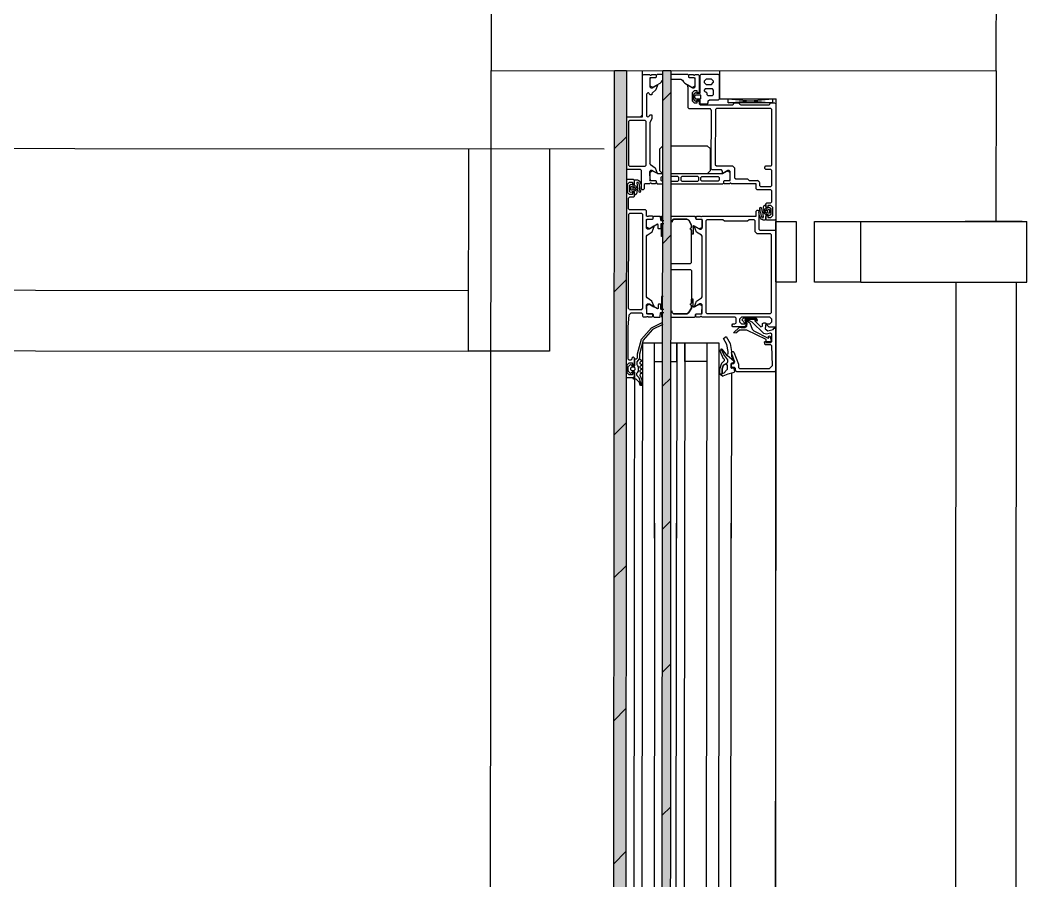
# Model space of a CAD drawing. Header units: metres. Extents: x 2.3 to 42.8, y 0.9 to 31.9.
# Drawn here: x 33.9971 to 34.1932, y 7.3897 to 7.5575 of the extents above; entities that cross this region are included whole.
import ezdxf

# ---------------------------------------------------------------- set-up
doc = ezdxf.new("R2010")
doc.units = ezdxf.units.M
for name, color, linetype in [('ARREDI', 9, 'Continuous'), ('INFISSI_VETRATE', 4, 'Continuous'), ('PARETI_STRUTTURE', 7, 'Continuous'), ('PILASTRI_SETTI', 8, 'Continuous')]:
    doc.layers.add(name, color=color, linetype=linetype)

msp = doc.modelspace()

# ---------------------------------------------------------------- linework, layer by layer
at = {"layer": 'ARREDI'}
for points in [[(34.14433, 7.54212), (34.14386, 6.90348)], [(34.14431, 7.51825), (34.14826, 7.51825)], [(34.14826, 7.51824), (34.14824, 7.50643), (34.14431, 7.50643)], [(34.14431, 7.50644), (34.14432, 7.51824)], [(34.15183, 7.50643), (34.15184, 7.51824)], [(34.15184, 7.51824), (34.16086, 7.51824)], [(34.16085, 7.50643), (34.16086, 7.51824), (34.19114, 7.51821), (34.19227, 7.51821), (34.19296, 7.51821), (34.1932, 7.51821)], [(34.19226, 7.51821), (34.19115, 7.51821), (34.18969, 7.51821), (34.188, 7.51821), (34.18618, 7.51821), (34.18436, 7.51821), (34.18266, 7.51821), (34.1812, 7.51823)], [(34.16086, 7.50643), (34.19114, 7.5064), (34.19225, 7.5064), (34.19296, 7.5064), (34.19319, 7.5064), (34.19321, 7.51821)], [(34.16085, 7.50642), (34.15183, 7.50642)], [(34.17939, 7.50641), (34.17919, 7.2434)], [(34.18018, 7.50641), (34.18112, 7.50641)], [(34.18947, 7.5064), (34.19042, 7.5064)], [(34.191, 7.24339), (34.1912, 7.5064)], [(34.11671, 7.45946), (34.11657, 7.27794)], [(34.11828, 7.45945), (34.11815, 7.27794)], [(34.12065, 7.45945), (34.12051, 7.27794)], [(34.12483, 7.27794), (34.12497, 7.45945)], [(34.1264, 7.27794), (34.12654, 7.45945)], [(34.13074, 7.27793), (34.13087, 7.45945)], [(34.13311, 7.27793), (34.13325, 7.45944)], [(34.13547, 7.27793), (34.13561, 7.45944)]]:
    msp.add_lwpolyline(points, dxfattribs=at)
at = {"layer": 'INFISSI_VETRATE'}
for points in [[(34.12228, 7.54183), (34.12385, 7.5434)], [(34.11283, 7.53237), (34.11519, 7.53473)], [(34.12226, 7.51397), (34.12383, 7.51554)], [(34.11281, 7.50451), (34.11517, 7.50687)], [(34.12224, 7.48611), (34.12381, 7.48767)], [(34.11279, 7.47665), (34.11515, 7.47901)], [(34.12222, 7.45824), (34.12379, 7.45983)], [(34.11276, 7.44879), (34.11513, 7.45115)], [(34.1222, 7.43038), (34.12377, 7.43195)], [(34.11274, 7.42092), (34.1151, 7.42328)], [(34.12218, 7.40252), (34.12375, 7.40409)], [(34.11272, 7.39306), (34.11508, 7.39542)]]:
    msp.add_lwpolyline(points, dxfattribs=at)
at = {"layer": 'PARETI_STRUTTURE'}
for points in [[(34.08884, 7.56736), (34.08882, 7.54768), (34.18725, 7.5476), (34.18727, 7.56729)], [(34.11588, 7.52473), (34.11591, 7.52476), (34.11595, 7.52478), (34.11599, 7.52476), (34.11602, 7.52473), (34.11602, 7.52469), (34.11602, 7.52465), (34.11599, 7.52462), (34.11595, 7.52462), (34.11591, 7.52462), (34.11588, 7.52465), (34.11587, 7.52469)], [(34.14323, 7.52015), (34.1432, 7.52012), (34.14316, 7.52011), (34.14312, 7.52012), (34.14309, 7.52015), (34.14309, 7.52019), (34.14309, 7.52024), (34.14312, 7.52026), (34.14316, 7.52026), (34.1432, 7.52026), (34.14323, 7.52024), (34.14324, 7.52019)], [(34.12407, 7.51835), (34.12439, 7.51867)], [(34.12697, 7.51866), (34.12732, 7.51847)], [(34.12732, 7.51847), (34.12786, 7.51754), (34.12786, 7.51705), (34.12786, 7.51754)], [(34.12766, 7.51693), (34.12766, 7.5167)], [(34.12773, 7.51669), (34.12786, 7.51658)], [(34.12785, 7.51704), (34.12774, 7.51693)], [(34.1273, 7.50044), (34.12784, 7.50137), (34.12784, 7.50185), (34.12784, 7.50137)], [(34.12765, 7.50197), (34.12765, 7.50221)], [(34.12773, 7.5022), (34.12784, 7.50233)], [(34.12785, 7.50185), (34.12773, 7.50197)], [(34.12406, 7.50056), (34.12438, 7.50024)], [(34.12696, 7.50024), (34.1273, 7.50044)]]:
    msp.add_lwpolyline(points, close=True, dxfattribs=at)
for points in [[(34.08862, 7.27652), (34.08883, 7.54767)], [(34.08882, 7.54767), (34.18726, 7.5476)], [(34.1126, 7.23267), (34.11284, 7.54765)], [(34.11284, 7.54766), (34.1152, 7.54766)], [(34.1152, 7.54765), (34.11496, 7.23267)], [(34.11834, 7.5386), (34.11834, 7.54765)], [(34.12205, 7.23266), (34.12229, 7.54764)], [(34.12229, 7.54765), (34.12386, 7.54765)], [(34.12386, 7.54765), (34.12363, 7.23266)], [(34.13331, 7.54764), (34.13331, 7.54213)], [(34.11834, 7.53899), (34.11834, 7.54667)], [(34.11835, 7.54667), (34.11854, 7.54686)], [(34.11855, 7.54686), (34.11973, 7.54686)], [(34.12086, 7.54624), (34.11978, 7.54624), (34.11972, 7.5445)], [(34.11973, 7.54686), (34.11984, 7.54678)], [(34.11977, 7.54624), (34.11973, 7.5462)], [(34.11993, 7.54623), (34.11973, 7.54603)], [(34.11973, 7.54603), (34.11973, 7.54466)], [(34.11984, 7.54678), (34.12002, 7.54678)], [(34.12087, 7.54623), (34.11993, 7.54623)], [(34.12001, 7.54678), (34.12013, 7.54687)], [(34.12012, 7.54686), (34.12086, 7.54686)], [(34.12098, 7.54636), (34.12085, 7.54625)], [(34.12086, 7.54686), (34.12099, 7.54675)], [(34.12099, 7.54635), (34.12087, 7.54624)], [(34.12098, 7.54674), (34.12098, 7.54635)], [(34.12119, 7.54686), (34.12099, 7.54667)], [(34.12099, 7.54667), (34.12099, 7.54635)], [(34.12229, 7.54686), (34.12119, 7.54686)], [(34.12199, 7.54545), (34.12218, 7.54579)], [(34.12713, 7.54686), (34.12386, 7.54686)], [(34.12386, 7.54599), (34.12579, 7.54599)], [(34.12579, 7.54599), (34.12613, 7.54578)], [(34.12613, 7.54579), (34.12632, 7.54544)], [(34.12732, 7.54666), (34.12713, 7.54685)], [(34.12732, 7.54634), (34.12732, 7.54666)], [(34.12744, 7.54622), (34.12732, 7.54635)], [(34.12746, 7.54624), (34.12734, 7.54636)], [(34.12735, 7.54674), (34.12747, 7.54685)], [(34.12735, 7.54635), (34.12735, 7.54674)], [(34.12839, 7.54622), (34.12744, 7.54622)], [(34.12746, 7.54686), (34.1282, 7.54686)], [(34.1286, 7.54449), (34.1286, 7.54619), (34.12746, 7.54623)], [(34.12819, 7.54686), (34.1283, 7.54677)], [(34.1283, 7.54678), (34.12848, 7.54678)], [(34.12858, 7.54603), (34.12839, 7.54622)], [(34.12848, 7.54678), (34.12859, 7.54686)], [(34.1286, 7.54619), (34.12856, 7.54623)], [(34.12858, 7.54466), (34.12858, 7.54603)], [(34.12859, 7.54686), (34.12918, 7.54686)], [(34.12918, 7.54686), (34.12937, 7.54666)], [(34.12937, 7.54666), (34.12937, 7.54351)], [(34.12949, 7.5467), (34.12949, 7.54346)], [(34.1297, 7.54685), (34.1295, 7.5467)], [(34.13313, 7.54685), (34.1297, 7.54685)], [(34.13075, 7.54599), (34.13036, 7.5456)], [(34.13174, 7.54599), (34.13075, 7.54599)], [(34.13213, 7.54559), (34.13174, 7.54598)], [(34.13331, 7.54666), (34.13313, 7.54685)], [(34.13331, 7.54213), (34.13331, 7.54665)], [(34.18723, 7.51822), (34.18726, 7.5476)], [(34.11973, 7.54466), (34.12033, 7.54439)], [(34.11973, 7.5445), (34.11992, 7.54431)], [(34.11992, 7.5443), (34.1202, 7.5443), (34.12115, 7.54484)], [(34.12122, 7.54479), (34.1209, 7.54391), (34.12022, 7.54327)], [(34.12033, 7.54439), (34.12176, 7.54521)], [(34.12114, 7.54485), (34.12122, 7.54479)], [(34.12176, 7.54521), (34.12199, 7.54545)], [(34.12632, 7.54544), (34.12655, 7.54521)], [(34.12655, 7.54521), (34.12798, 7.54437)], [(34.1271, 7.54479), (34.12718, 7.54485)], [(34.1272, 7.54435), (34.1271, 7.54479)], [(34.12718, 7.54484), (34.12813, 7.5443), (34.1284, 7.5443)], [(34.12721, 7.54428), (34.12719, 7.54435)], [(34.1272, 7.54036), (34.1272, 7.54428)], [(34.12798, 7.54438), (34.12858, 7.54466)], [(34.1284, 7.5443), (34.12859, 7.54449)], [(34.13052, 7.54406), (34.13035, 7.54385)], [(34.13036, 7.54559), (34.13036, 7.54532)], [(34.13036, 7.54532), (34.13075, 7.54493)], [(34.13036, 7.54385), (34.13036, 7.54368)], [(34.13197, 7.54406), (34.13051, 7.54406)], [(34.13075, 7.54493), (34.13174, 7.54493)], [(34.13174, 7.54493), (34.13212, 7.54531)], [(34.13213, 7.54385), (34.13196, 7.54406)], [(34.13213, 7.54532), (34.13213, 7.5456)], [(34.13213, 7.54298), (34.13213, 7.54385)], [(34.11913, 7.54312), (34.11913, 7.53879)], [(34.11933, 7.54332), (34.11914, 7.54313)], [(34.11946, 7.54332), (34.11934, 7.54332)], [(34.11965, 7.54319), (34.11947, 7.54332)], [(34.11973, 7.54293), (34.11964, 7.54319)], [(34.12012, 7.54293), (34.11973, 7.54293)], [(34.12022, 7.54327), (34.12012, 7.5431)], [(34.12012, 7.5431), (34.12012, 7.54293)], [(34.12799, 7.54331), (34.12799, 7.54174)], [(34.12839, 7.54371), (34.128, 7.54332)], [(34.12839, 7.54314), (34.12819, 7.5428)], [(34.12819, 7.5428), (34.12819, 7.54222)], [(34.12819, 7.54222), (34.12838, 7.54187)], [(34.12917, 7.54331), (34.12898, 7.54331), (34.12898, 7.5437), (34.12838, 7.5437)], [(34.1287, 7.54332), (34.12839, 7.54314)], [(34.12839, 7.54188), (34.12869, 7.5417)], [(34.12862, 7.54288), (34.12843, 7.54269)], [(34.12843, 7.54268), (34.12843, 7.54236)], [(34.12843, 7.54237), (34.12862, 7.54217)], [(34.12969, 7.54288), (34.12862, 7.54288)], [(34.12862, 7.54217), (34.12969, 7.54217)], [(34.12887, 7.54325), (34.1287, 7.54332)], [(34.1287, 7.5417), (34.12888, 7.54179)], [(34.12899, 7.54316), (34.12887, 7.54325)], [(34.12888, 7.54179), (34.12899, 7.5419)], [(34.12947, 7.54316), (34.12899, 7.54316)], [(34.12899, 7.5419), (34.12948, 7.5419)], [(34.12937, 7.54351), (34.12918, 7.54332)], [(34.12947, 7.5419), (34.12949, 7.54159)], [(34.12949, 7.54347), (34.12948, 7.54316)], [(34.12969, 7.54217), (34.12969, 7.54288)], [(34.13036, 7.54369), (34.13055, 7.54351)], [(34.13055, 7.54351), (34.13066, 7.54351)], [(34.13067, 7.54351), (34.13084, 7.5433)], [(34.13083, 7.5433), (34.13083, 7.54298)], [(34.13083, 7.54298), (34.13102, 7.5428)], [(34.13102, 7.5428), (34.13193, 7.5428)], [(34.13114, 7.54177), (34.13135, 7.54194)], [(34.13114, 7.54134), (34.13114, 7.54177)], [(34.13135, 7.54193), (34.13313, 7.54193)], [(34.13193, 7.5428), (34.13213, 7.54298)], [(34.13313, 7.54193), (34.13331, 7.54213)], [(34.13331, 7.54213), (34.14434, 7.54211)], [(34.13504, 7.54213), (34.14363, 7.54213), (34.14363, 7.54134), (34.13504, 7.54134), (34.13504, 7.54213), (34.14363, 7.54134)], [(34.13504, 7.54134), (34.14363, 7.54212)], [(34.14433, 7.54212), (34.14432, 7.51852)], [(34.1274, 7.54016), (34.12721, 7.54036)], [(34.13154, 7.54016), (34.1274, 7.54016)], [(34.12799, 7.54174), (34.12838, 7.54135)], [(34.12839, 7.54135), (34.12898, 7.54135), (34.12898, 7.54173), (34.12918, 7.54173)], [(34.12917, 7.54174), (34.12937, 7.54154)], [(34.12937, 7.54154), (34.12937, 7.54115)], [(34.12937, 7.54115), (34.12955, 7.54095)], [(34.12949, 7.54158), (34.12949, 7.54126)], [(34.12949, 7.54126), (34.12961, 7.54114)], [(34.12956, 7.54095), (34.13586, 7.54095)], [(34.12961, 7.54115), (34.13097, 7.54115)], [(34.13096, 7.54115), (34.13114, 7.54134)], [(34.13173, 7.53996), (34.13154, 7.54016)], [(34.13172, 7.52847), (34.13174, 7.53997)], [(34.13252, 7.54008), (34.1325, 7.52925)], [(34.13272, 7.54028), (34.13252, 7.54008)], [(34.14335, 7.54027), (34.13272, 7.54028)], [(34.13586, 7.54095), (34.13606, 7.5411)], [(34.13606, 7.5411), (34.13607, 7.54119)], [(34.13607, 7.54118), (34.13627, 7.54133)], [(34.13626, 7.54134), (34.13704, 7.54134)], [(34.13704, 7.54134), (34.13724, 7.54118)], [(34.13724, 7.54118), (34.13725, 7.5411)], [(34.13725, 7.5411), (34.13745, 7.54095)], [(34.13745, 7.54094), (34.14295, 7.54094)], [(34.14295, 7.54094), (34.14315, 7.54109)], [(34.14314, 7.5411), (34.14316, 7.54118)], [(34.14316, 7.54117), (34.14335, 7.54133)], [(34.14335, 7.54133), (34.14413, 7.54133)], [(34.14354, 7.54007), (34.14335, 7.54027)], [(34.14353, 7.52925), (34.14355, 7.54008)], [(34.14414, 7.54133), (34.14433, 7.54114)], [(34.14433, 7.54114), (34.14432, 7.51869)], [(34.11519, 7.5386), (34.11835, 7.5386)], [(34.11539, 7.5386), (34.11795, 7.5386)], [(34.11578, 7.53793), (34.11559, 7.53773)], [(34.11885, 7.53793), (34.11579, 7.53793)], [(34.11795, 7.5386), (34.11834, 7.53899)], [(34.11905, 7.53773), (34.11886, 7.53792)], [(34.11913, 7.53879), (34.11933, 7.5386)], [(34.11933, 7.5386), (34.11945, 7.5386)], [(34.11946, 7.5386), (34.11964, 7.53873)], [(34.11964, 7.53873), (34.11973, 7.53899)], [(34.11972, 7.53899), (34.12011, 7.53899)], [(34.12009, 7.53816), (34.11975, 7.53745)], [(34.12011, 7.53825), (34.1201, 7.53816)], [(34.12012, 7.53899), (34.12012, 7.53825)], [(34.11559, 7.53773), (34.11559, 7.52923)], [(34.11904, 7.52922), (34.11904, 7.53772)], [(34.11972, 7.53737), (34.11972, 7.52953)], [(34.11974, 7.53746), (34.11973, 7.53737)], [(34.11086, 7.5323), (33.80139, 7.53254)], [(33.8312, 7.53251), (33.83117, 7.49314), (34.08445, 7.49294)], [(34.08445, 7.49295), (34.08448, 7.53232)], [(34.10023, 7.53231), (34.1002, 7.49293)], [(34.12168, 7.52812), (34.12168, 7.53241)], [(34.12169, 7.53241), (34.12228, 7.53299)], [(34.12385, 7.533), (34.13094, 7.533)], [(34.13094, 7.533), (34.13154, 7.5324)], [(34.13153, 7.5324), (34.13153, 7.52811)], [(34.11794, 7.52836), (34.11519, 7.52836)], [(34.11558, 7.52923), (34.11578, 7.52903)], [(34.11578, 7.52903), (34.11885, 7.52903)], [(34.11814, 7.52816), (34.11795, 7.52836)], [(34.11814, 7.52462), (34.11814, 7.52816)], [(34.11885, 7.52903), (34.11904, 7.52922)], [(34.11971, 7.52954), (34.11985, 7.52936)], [(34.11991, 7.52816), (34.11972, 7.52797)], [(34.12032, 7.52808), (34.11972, 7.5278)], [(34.11985, 7.52935), (34.12078, 7.52871), (34.12121, 7.52767)], [(34.12113, 7.52762), (34.12018, 7.52816), (34.11991, 7.52816)], [(34.12122, 7.52756), (34.12032, 7.52807)], [(34.12227, 7.52753), (34.12168, 7.52813)], [(34.13153, 7.52811), (34.13093, 7.52753)], [(34.13192, 7.52827), (34.13173, 7.52846)], [(34.13373, 7.52827), (34.13192, 7.52827)], [(34.13251, 7.52925), (34.13271, 7.52906)], [(34.13271, 7.52906), (34.13586, 7.52906)], [(34.13393, 7.52807), (34.13373, 7.52827)], [(34.13482, 7.52807), (34.13391, 7.52755)], [(34.13393, 7.52765), (34.13393, 7.52807)], [(34.13523, 7.52815), (34.13495, 7.52815), (34.134, 7.52761)], [(34.13542, 7.52779), (34.13482, 7.52807)], [(34.13542, 7.52795), (34.13523, 7.52815)], [(34.13586, 7.52905), (34.13625, 7.52867)], [(34.13625, 7.52866), (34.13625, 7.52677)], [(34.14216, 7.52885), (34.14235, 7.52905)], [(34.14216, 7.52858), (34.14216, 7.52885)], [(34.14235, 7.52838), (34.14216, 7.52857)], [(34.14235, 7.52905), (34.14334, 7.52905)], [(34.14334, 7.52838), (34.14235, 7.52838)], [(34.14334, 7.52905), (34.14353, 7.52924)], [(34.14353, 7.52818), (34.14334, 7.52838)], [(34.14353, 7.52527), (34.14353, 7.52819)], [(34.11656, 7.52639), (34.11519, 7.52639)], [(34.11676, 7.52619), (34.11656, 7.52639)], [(34.11676, 7.52544), (34.11676, 7.52629)], [(34.11676, 7.52568), (34.11676, 7.5262)], [(34.11677, 7.52629), (34.11685, 7.52637)], [(34.11685, 7.52636), (34.11725, 7.52636), (34.11732, 7.52635)], [(34.11732, 7.52635), (34.11763, 7.52624)], [(34.11763, 7.52624), (34.11768, 7.52621), (34.11781, 7.52594), (34.1179, 7.52576), (34.11798, 7.52556), (34.11804, 7.52535), (34.11808, 7.52514), (34.11809, 7.52493)], [(34.11971, 7.52796), (34.11975, 7.52623), (34.12085, 7.52623)], [(34.11971, 7.52627), (34.11975, 7.52623)], [(34.11972, 7.5278), (34.11972, 7.52643)], [(34.11972, 7.52644), (34.11991, 7.52624)], [(34.11991, 7.52624), (34.12086, 7.52624)], [(34.12085, 7.52622), (34.12097, 7.52611)], [(34.12086, 7.52624), (34.12097, 7.52613)], [(34.12096, 7.52611), (34.12096, 7.52572)], [(34.12098, 7.52612), (34.12098, 7.5258)], [(34.12121, 7.52767), (34.12113, 7.52761)], [(34.12132, 7.52753), (34.12122, 7.52756)], [(34.12227, 7.52753), (34.12131, 7.52753)], [(34.12207, 7.52701), (34.12188, 7.52682)], [(34.12188, 7.52682), (34.12188, 7.5263)], [(34.12188, 7.52631), (34.12207, 7.52611)], [(34.13382, 7.52753), (34.12384, 7.52754)], [(34.13094, 7.52752), (34.12385, 7.52752)], [(34.12522, 7.52701), (34.12385, 7.52701)], [(34.12385, 7.52611), (34.12522, 7.52611)], [(34.12522, 7.52611), (34.12542, 7.5263)], [(34.12542, 7.52681), (34.12523, 7.52701)], [(34.12542, 7.5263), (34.12542, 7.52682)], [(34.12581, 7.52681), (34.12581, 7.5263)], [(34.12581, 7.5263), (34.12601, 7.52611)], [(34.12601, 7.52701), (34.12582, 7.52682)], [(34.12912, 7.52701), (34.12601, 7.52701)], [(34.12601, 7.52611), (34.12912, 7.52611)], [(34.12932, 7.52681), (34.12912, 7.52701)], [(34.12912, 7.5261), (34.12932, 7.5263)], [(34.12932, 7.5263), (34.12932, 7.52681)], [(34.12971, 7.52681), (34.12991, 7.52701)], [(34.12971, 7.5263), (34.12971, 7.52681)], [(34.12991, 7.5261), (34.12971, 7.5263)], [(34.12991, 7.52701), (34.13306, 7.52701)], [(34.13306, 7.5261), (34.12991, 7.5261)], [(34.13306, 7.52701), (34.13325, 7.52681)], [(34.13326, 7.5263), (34.13306, 7.5261)], [(34.13326, 7.52681), (34.13326, 7.52629)], [(34.13392, 7.52755), (34.13382, 7.52752)], [(34.134, 7.5276), (34.13392, 7.52764)], [(34.13416, 7.52611), (34.13427, 7.52622)], [(34.13416, 7.52579), (34.13416, 7.52611)], [(34.13417, 7.52609), (34.13429, 7.52622)], [(34.13417, 7.52571), (34.13417, 7.5261)], [(34.13428, 7.52623), (34.13522, 7.52623)], [(34.13429, 7.52621), (34.13537, 7.52621), (34.13543, 7.52795)], [(34.13522, 7.52623), (34.13541, 7.52642)], [(34.13537, 7.52621), (34.13542, 7.52625)], [(34.13542, 7.52642), (34.13542, 7.5278)], [(34.13625, 7.52677), (34.13645, 7.52658)], [(34.13645, 7.52657), (34.13881, 7.52657), (34.13913, 7.52625), (34.14074, 7.52625)], [(34.14074, 7.52626), (34.14113, 7.52587)], [(34.11538, 7.52549), (34.11577, 7.52588)], [(34.11538, 7.52391), (34.11538, 7.52548)], [(34.11577, 7.52588), (34.11637, 7.52588), (34.11637, 7.52549), (34.11657, 7.52549)], [(34.11578, 7.52528), (34.11582, 7.52535)], [(34.11578, 7.52411), (34.11578, 7.52528)], [(34.11582, 7.52404), (34.11578, 7.52411)], [(34.11582, 7.52534), (34.11611, 7.52553)], [(34.11633, 7.52434), (34.11605, 7.52434)], [(34.11606, 7.52505), (34.11634, 7.52505)], [(34.11606, 7.52434), (34.11606, 7.52505)], [(34.11611, 7.52553), (34.11623, 7.52544)], [(34.11623, 7.52544), (34.11631, 7.52536)], [(34.11631, 7.52536), (34.11668, 7.52536)], [(34.11633, 7.52505), (34.11644, 7.52492)], [(34.11645, 7.52446), (34.11633, 7.52435)], [(34.11645, 7.52493), (34.11645, 7.52446)], [(34.11656, 7.52549), (34.11676, 7.52568)], [(34.11671, 7.52488), (34.11666, 7.52504)], [(34.11666, 7.52435), (34.11672, 7.52451)], [(34.11667, 7.52504), (34.11676, 7.52525), (34.11696, 7.5252)], [(34.1169, 7.52419), (34.11687, 7.52418), (34.11676, 7.52414), (34.11667, 7.52436)], [(34.11669, 7.52536), (34.11677, 7.52545)], [(34.11671, 7.52451), (34.11705, 7.5247), (34.11671, 7.52488)], [(34.11703, 7.52435), (34.1169, 7.52419)], [(34.11695, 7.5252), (34.11704, 7.52509)], [(34.11704, 7.52509), (34.11706, 7.52488), (34.11704, 7.52458), (34.11703, 7.52435)], [(34.1172, 7.52584), (34.11734, 7.52473), (34.11715, 7.52361)], [(34.11748, 7.52591), (34.11719, 7.52583)], [(34.11764, 7.52563), (34.11756, 7.52579), (34.11748, 7.52592)], [(34.11763, 7.52401), (34.11767, 7.5241)], [(34.11781, 7.52493), (34.11765, 7.52562)], [(34.11768, 7.52411), (34.11782, 7.52493)], [(34.11809, 7.52493), (34.11788, 7.52389)], [(34.11833, 7.52442), (34.11814, 7.52461)], [(34.11845, 7.52442), (34.11834, 7.52442)], [(34.11865, 7.52462), (34.11845, 7.52442)], [(34.11884, 7.5256), (34.11865, 7.52541)], [(34.11865, 7.52541), (34.11865, 7.52461)], [(34.11971, 7.5256), (34.11885, 7.5256)], [(34.11982, 7.52568), (34.11971, 7.5256)], [(34.12, 7.52568), (34.11982, 7.52568)], [(34.12011, 7.5256), (34.12, 7.52568)], [(34.12085, 7.5256), (34.12011, 7.5256)], [(34.12096, 7.52572), (34.12084, 7.52561)], [(34.12098, 7.5258), (34.12117, 7.5256)], [(34.12117, 7.5256), (34.12227, 7.5256)], [(34.12385, 7.5256), (34.13396, 7.52559)], [(34.13396, 7.52559), (34.13415, 7.52579)], [(34.13429, 7.52559), (34.13418, 7.5257)], [(34.13526, 7.52559), (34.13429, 7.52559)], [(34.13537, 7.52567), (34.13526, 7.52559)], [(34.13555, 7.52567), (34.13537, 7.52567)], [(34.13566, 7.52559), (34.13555, 7.52567)], [(34.13743, 7.52559), (34.13565, 7.52559)], [(34.13782, 7.52559), (34.13744, 7.52559)], [(34.14046, 7.5246), (34.14046, 7.52559), (34.13782, 7.52559)], [(34.14066, 7.5244), (34.14046, 7.5246)], [(34.14334, 7.5244), (34.14065, 7.5244)], [(34.14113, 7.52586), (34.14113, 7.52526)], [(34.14113, 7.52527), (34.14133, 7.52508)], [(34.14133, 7.52507), (34.14333, 7.52507)], [(34.14333, 7.52507), (34.14353, 7.52527)], [(34.14353, 7.5242), (34.14334, 7.5244)], [(34.14353, 7.52208), (34.14353, 7.5242)], [(34.11577, 7.52352), (34.11538, 7.52391)], [(34.11557, 7.52068), (34.11557, 7.52281)], [(34.11558, 7.52281), (34.11577, 7.523)], [(34.11656, 7.52391), (34.11637, 7.52391), (34.11637, 7.52352), (34.11577, 7.52352)], [(34.11577, 7.52301), (34.11656, 7.52301)], [(34.11612, 7.52389), (34.11582, 7.52404)], [(34.11623, 7.52394), (34.11612, 7.52389)], [(34.11631, 7.52402), (34.11623, 7.52394)], [(34.11668, 7.52402), (34.11631, 7.52402)], [(34.11676, 7.52371), (34.11656, 7.52391)], [(34.11656, 7.52301), (34.11675, 7.5232)], [(34.11676, 7.52394), (34.11668, 7.52403)], [(34.11676, 7.52332), (34.11676, 7.52395)], [(34.11676, 7.5232), (34.11676, 7.52371)], [(34.11715, 7.52361), (34.11676, 7.52332)], [(34.11715, 7.52362), (34.11715, 7.52362)], [(34.11788, 7.52389), (34.11763, 7.52401)], [(34.11577, 7.52049), (34.11558, 7.52068)], [(34.11892, 7.52048), (34.11577, 7.52048)], [(34.11912, 7.52029), (34.11892, 7.52048)], [(34.11912, 7.5193), (34.11912, 7.52029)], [(34.13782, 7.51929), (34.14046, 7.51929), (34.14046, 7.52027)], [(34.14046, 7.52027), (34.14065, 7.52046)], [(34.14065, 7.52047), (34.14078, 7.52047)], [(34.14077, 7.52047), (34.14097, 7.52027)], [(34.14097, 7.52027), (34.14097, 7.51673)], [(34.14102, 7.51996), (34.14123, 7.521)], [(34.14123, 7.521), (34.14148, 7.52088)], [(34.14143, 7.52078), (34.14129, 7.51996)], [(34.14147, 7.52088), (34.14143, 7.52078)], [(34.14191, 7.51905), (34.14177, 7.52016), (34.14195, 7.52127)], [(34.14196, 7.52127), (34.14235, 7.52156)], [(34.14196, 7.52127), (34.14196, 7.52127)], [(34.14206, 7.5198), (34.14205, 7.52), (34.14206, 7.52031), (34.14208, 7.52053)], [(34.14239, 7.52038), (34.14206, 7.5202), (34.14239, 7.52001)], [(34.14208, 7.52053), (34.1422, 7.5207)], [(34.1422, 7.5207), (34.14223, 7.52071), (34.14234, 7.52075), (34.14244, 7.52053)], [(34.14234, 7.52156), (34.14234, 7.52094)], [(34.14234, 7.52094), (34.14243, 7.52086)], [(34.14235, 7.52169), (34.14254, 7.52188)], [(34.14235, 7.52117), (34.14235, 7.52169)], [(34.14255, 7.52098), (34.14235, 7.52117)], [(34.14244, 7.52053), (34.14239, 7.52038)], [(34.14242, 7.52087), (34.1428, 7.52087)], [(34.14333, 7.52137), (34.14274, 7.52137), (34.14274, 7.52098), (34.14254, 7.52098)], [(34.14255, 7.52188), (34.14334, 7.52188)], [(34.14266, 7.52043), (34.14277, 7.52054)], [(34.14266, 7.51996), (34.14266, 7.52043)], [(34.14277, 7.52055), (34.14305, 7.52055)], [(34.1428, 7.52087), (34.14288, 7.52095)], [(34.14288, 7.52094), (34.14299, 7.521)], [(34.14299, 7.521), (34.14328, 7.52085)], [(34.14305, 7.52055), (34.14305, 7.51984)], [(34.14328, 7.52085), (34.14332, 7.52078)], [(34.14333, 7.52188), (34.14353, 7.52208)], [(34.14333, 7.52077), (34.14333, 7.51961)], [(34.14373, 7.52098), (34.14334, 7.52137)], [(34.14373, 7.5194), (34.14373, 7.52097)], [(34.11557, 7.51958), (34.11556, 7.50132)], [(34.11577, 7.51978), (34.11558, 7.51958)], [(34.11821, 7.51977), (34.11577, 7.51977)], [(34.11841, 7.51958), (34.11821, 7.51977)], [(34.1184, 7.50131), (34.11841, 7.51957)], [(34.11922, 7.51922), (34.11911, 7.51931)], [(34.11911, 7.51694), (34.11911, 7.51863), (34.12025, 7.51867)], [(34.11912, 7.51863), (34.11916, 7.51867)], [(34.11912, 7.51847), (34.11931, 7.51866)], [(34.11912, 7.5171), (34.11912, 7.51848)], [(34.1194, 7.51922), (34.11922, 7.51922)], [(34.11932, 7.51867), (34.12026, 7.51867)], [(34.11951, 7.5193), (34.1194, 7.51922)], [(34.12025, 7.5193), (34.11951, 7.5193)], [(34.12037, 7.51918), (34.12024, 7.51929)], [(34.12025, 7.51868), (34.12038, 7.51879)], [(34.12026, 7.51867), (34.12039, 7.51878)], [(34.12037, 7.5188), (34.12037, 7.51919)], [(34.12038, 7.5191), (34.12057, 7.5193)], [(34.12038, 7.51878), (34.12038, 7.5191)], [(34.12058, 7.5193), (34.12172, 7.5193), (34.12176, 7.51929), (34.12179, 7.51926), (34.12179, 7.51922), (34.12185, 7.51851), (34.12187, 7.51847), (34.1219, 7.51844), (34.12192, 7.51844), (34.12248, 7.51844)], [(34.12213, 7.5185), (34.12209, 7.51851), (34.12206, 7.51854), (34.12204, 7.51858), (34.12204, 7.51922), (34.12206, 7.51926), (34.12209, 7.51929), (34.12213, 7.51929)], [(34.12384, 7.5193), (34.12848, 7.5193)], [(34.12408, 7.51812), (34.12408, 7.51835), (34.12408, 7.51812)], [(34.12439, 7.51867), (34.12698, 7.51867), (34.12439, 7.51867)], [(34.12848, 7.5193), (34.12868, 7.5191)], [(34.12868, 7.5191), (34.12868, 7.51878)], [(34.12868, 7.51878), (34.12879, 7.51867)], [(34.12869, 7.51918), (34.1288, 7.5193)], [(34.12869, 7.51879), (34.12869, 7.51918)], [(34.12881, 7.51867), (34.1287, 7.51878)], [(34.12994, 7.51693), (34.12994, 7.51863), (34.1288, 7.51867)], [(34.1288, 7.51866), (34.12974, 7.51866)], [(34.12881, 7.5193), (34.12955, 7.5193)], [(34.12955, 7.51929), (34.12966, 7.51921)], [(34.12966, 7.51921), (34.12984, 7.51921)], [(34.12974, 7.51866), (34.12994, 7.51846)], [(34.12984, 7.51921), (34.12995, 7.5193)], [(34.12994, 7.51862), (34.1299, 7.51867)], [(34.12994, 7.51846), (34.12994, 7.51709)], [(34.12995, 7.51929), (34.13526, 7.51929)], [(34.13065, 7.51839), (34.13064, 7.50051)], [(34.13085, 7.51858), (34.13065, 7.51839)], [(34.14006, 7.51858), (34.13908, 7.51858), (34.1388, 7.5183), (34.13427, 7.5183), (34.13399, 7.51858), (34.13085, 7.51858)], [(34.13526, 7.51929), (34.13565, 7.51929)], [(34.13565, 7.51929), (34.13743, 7.51929)], [(34.13743, 7.51929), (34.13781, 7.51929)], [(34.14026, 7.51838), (34.14007, 7.51857)], [(34.14026, 7.51622), (34.14026, 7.51838)], [(34.14147, 7.51865), (34.14143, 7.51868), (34.14129, 7.51894), (34.14121, 7.51912), (34.14113, 7.51933), (34.14107, 7.51954), (34.14103, 7.51975), (34.14101, 7.51996)], [(34.14129, 7.51996), (34.14146, 7.51926)], [(34.14146, 7.51926), (34.14155, 7.5191), (34.14163, 7.51897)], [(34.14178, 7.51854), (34.14148, 7.51865)], [(34.14162, 7.51897), (34.14192, 7.51904)], [(34.14226, 7.51852), (34.14186, 7.51852), (34.14179, 7.51854)], [(34.14215, 7.51969), (34.14207, 7.5198)], [(34.14244, 7.51985), (34.14234, 7.51964), (34.14215, 7.51968)], [(34.14234, 7.5186), (34.14226, 7.51852)], [(34.14242, 7.51952), (34.14234, 7.51944)], [(34.14234, 7.51945), (34.14234, 7.5186)], [(34.14235, 7.51921), (34.14254, 7.5194)], [(34.14235, 7.51869), (34.14235, 7.51921)], [(34.14254, 7.5185), (34.14235, 7.51869)], [(34.14239, 7.52001), (34.14245, 7.51985)], [(34.1428, 7.51952), (34.14243, 7.51952)], [(34.14254, 7.5194), (34.14274, 7.5194), (34.14274, 7.51901), (34.14334, 7.51901)], [(34.14412, 7.5185), (34.14255, 7.5185)], [(34.14277, 7.51984), (34.14266, 7.51995)], [(34.14305, 7.51984), (34.14277, 7.51984)], [(34.14288, 7.51944), (34.1428, 7.51953)], [(34.143, 7.51936), (34.14287, 7.51944)], [(34.14329, 7.51954), (34.14299, 7.51936)], [(34.14332, 7.51961), (34.14328, 7.51954)], [(34.14333, 7.51901), (34.14372, 7.5194)], [(34.14432, 7.51869), (34.14412, 7.5185)], [(34.11972, 7.51683), (34.11912, 7.5171)], [(34.11931, 7.51674), (34.11912, 7.51694)], [(34.11925, 7.51555), (34.12018, 7.51619), (34.12061, 7.51723)], [(34.12053, 7.51729), (34.11959, 7.51674), (34.11931, 7.51674)], [(34.12126, 7.51771), (34.11972, 7.51682)], [(34.12061, 7.51723), (34.12053, 7.51729)], [(34.12138, 7.51765), (34.12127, 7.51772)], [(34.12248, 7.5178), (34.12197, 7.5178), (34.12193, 7.51779), (34.1219, 7.51776), (34.12189, 7.51772), (34.12189, 7.5169), (34.12189, 7.51686), (34.12186, 7.51683), (34.12182, 7.51682), (34.12145, 7.51682), (34.12141, 7.51683), (34.12139, 7.51686), (34.12139, 7.5169), (34.12139, 7.51765)], [(34.12205, 7.51528), (34.12205, 7.51766), (34.12206, 7.5177), (34.12209, 7.51773), (34.12213, 7.51774)], [(34.12774, 7.51693), (34.12765, 7.51693), (34.12774, 7.51693)], [(34.12766, 7.5167), (34.12774, 7.5167), (34.12766, 7.5167)], [(34.12785, 7.51024), (34.12785, 7.51657), (34.12785, 7.5158)], [(34.12825, 7.51736), (34.12817, 7.51728)], [(34.12817, 7.51729), (34.12817, 7.51579)], [(34.12833, 7.51736), (34.12825, 7.51736)], [(34.12843, 7.51734), (34.12834, 7.51737)], [(34.12934, 7.51682), (34.12843, 7.51733)], [(34.1298, 7.51554), (34.12887, 7.51618), (34.12844, 7.51722)], [(34.12845, 7.51723), (34.12853, 7.51728)], [(34.12853, 7.51728), (34.12947, 7.51674), (34.12975, 7.51674)], [(34.12994, 7.51709), (34.12934, 7.51682)], [(34.12975, 7.51673), (34.12994, 7.51693)], [(34.14097, 7.51673), (34.14116, 7.51653)], [(34.14116, 7.51653), (34.14412, 7.51653)], [(34.14431, 7.51633), (34.1443, 7.49762), (34.14297, 7.49764), (34.14252, 7.49807), (34.14252, 7.4983), (34.14312, 7.4983)], [(34.14412, 7.51653), (34.14431, 7.51633)], [(34.14431, 7.51653), (34.1443, 7.49762)], [(34.11911, 7.51536), (34.11925, 7.51554)], [(34.11911, 7.50355), (34.11912, 7.51536)], [(34.12236, 7.51528), (34.12204, 7.51528)], [(34.12817, 7.51579), (34.12785, 7.51579)], [(34.12994, 7.51536), (34.1298, 7.51554)], [(34.12993, 7.50354), (34.12995, 7.51535)], [(34.14065, 7.51582), (34.14026, 7.51621)], [(34.14325, 7.51582), (34.14065, 7.51582)], [(34.14345, 7.51562), (34.14325, 7.51582)], [(34.14344, 7.5005), (34.14345, 7.51563)], [(34.12383, 7.51005), (34.12765, 7.51005)], [(34.12383, 7.50886), (34.12765, 7.50886)], [(34.12765, 7.50886), (34.12785, 7.50867)], [(34.12766, 7.51004), (34.12785, 7.51024)], [(34.12785, 7.50866), (34.12785, 7.50233), (34.12785, 7.50311)], [(33.83118, 7.50495), (34.08446, 7.50475)], [(34.11924, 7.50336), (34.1191, 7.50355)], [(34.1206, 7.50168), (34.12017, 7.50272), (34.11924, 7.50336)], [(34.12235, 7.50363), (34.12203, 7.50363)], [(34.12204, 7.50363), (34.12204, 7.50125), (34.12205, 7.50121), (34.12208, 7.50118), (34.12212, 7.50117)], [(34.12816, 7.50311), (34.12784, 7.50311)], [(34.12816, 7.50162), (34.12816, 7.50312)], [(34.12844, 7.50167), (34.12887, 7.50272), (34.1298, 7.50335)], [(34.1298, 7.50336), (34.12994, 7.50354)], [(34.11556, 7.50131), (34.11575, 7.50112)], [(34.11576, 7.50111), (34.1182, 7.50111)], [(34.1182, 7.50111), (34.11839, 7.50131)], [(34.1191, 7.50198), (34.1193, 7.50217)], [(34.12024, 7.50024), (34.11915, 7.50024), (34.1191, 7.50197)], [(34.11971, 7.50209), (34.11911, 7.50181)], [(34.11911, 7.50181), (34.11911, 7.50044)], [(34.1193, 7.50217), (34.11958, 7.50217), (34.12052, 7.50163)], [(34.12125, 7.5012), (34.11971, 7.50209)], [(34.12052, 7.50163), (34.1206, 7.50169)], [(34.12137, 7.50127), (34.12126, 7.5012)], [(34.12247, 7.50111), (34.12196, 7.50111), (34.12191, 7.50112), (34.12189, 7.50115), (34.12187, 7.50119), (34.12189, 7.50201), (34.12187, 7.50205), (34.12185, 7.50208), (34.1218, 7.50209), (34.12144, 7.50209), (34.12141, 7.50208), (34.12137, 7.50205), (34.12137, 7.50201), (34.12137, 7.50126)], [(34.12406, 7.50079), (34.12406, 7.50056), (34.12406, 7.50079)], [(34.12773, 7.50197), (34.12764, 7.50197), (34.12773, 7.50197)], [(34.12765, 7.50221), (34.12773, 7.50221), (34.12765, 7.50221)], [(34.12824, 7.50154), (34.12815, 7.50162)], [(34.12832, 7.50154), (34.12824, 7.50154)], [(34.12842, 7.50156), (34.12832, 7.50154)], [(34.12933, 7.50208), (34.12842, 7.50157)], [(34.12852, 7.50162), (34.12843, 7.50168)], [(34.12974, 7.50217), (34.12946, 7.50217), (34.12851, 7.50162)], [(34.1288, 7.50023), (34.12988, 7.50023), (34.12994, 7.50197)], [(34.12993, 7.50181), (34.12933, 7.50208)], [(34.12993, 7.50197), (34.12974, 7.50216)], [(34.12993, 7.50044), (34.12993, 7.50181)], [(34.11555, 7.49139), (34.11555, 7.49765), (34.11573, 7.50004)], [(34.11573, 7.50004), (34.11612, 7.5004)], [(34.11612, 7.50041), (34.11812, 7.50041)], [(34.11812, 7.5004), (34.11831, 7.50021)], [(34.11831, 7.50021), (34.11831, 7.49982)], [(34.11831, 7.49981), (34.11851, 7.49962)], [(34.11851, 7.49962), (34.11911, 7.49962)], [(34.1191, 7.49962), (34.11921, 7.4997)], [(34.11911, 7.50045), (34.1193, 7.50025)], [(34.11915, 7.50024), (34.11911, 7.50028)], [(34.11921, 7.49969), (34.11939, 7.49969)], [(34.1193, 7.50025), (34.12025, 7.50025)], [(34.11939, 7.49969), (34.1195, 7.49961)], [(34.1195, 7.49962), (34.12023, 7.49962)], [(34.12035, 7.50012), (34.12024, 7.50023)], [(34.12024, 7.49962), (34.12036, 7.49973)], [(34.12025, 7.50025), (34.12037, 7.50014)], [(34.12035, 7.49973), (34.12035, 7.50012)], [(34.12037, 7.50013), (34.12037, 7.49981)], [(34.12037, 7.49981), (34.12056, 7.49962)], [(34.12056, 7.49961), (34.1217, 7.49961), (34.12174, 7.49963), (34.12177, 7.49966), (34.12177, 7.4997), (34.12184, 7.50041), (34.12185, 7.50043), (34.12188, 7.50047), (34.12192, 7.50047), (34.12247, 7.50047)], [(34.12211, 7.50041), (34.12207, 7.5004), (34.12204, 7.50037), (34.12203, 7.50033), (34.12203, 7.49969), (34.12204, 7.49965), (34.12207, 7.49962), (34.12211, 7.49961)], [(34.12383, 7.49961), (34.12847, 7.49961)], [(34.12438, 7.50024), (34.12696, 7.50024), (34.12438, 7.50024)], [(34.12847, 7.49961), (34.12866, 7.4998)], [(34.12867, 7.50012), (34.12879, 7.50024)], [(34.12867, 7.4998), (34.12867, 7.50012)], [(34.1288, 7.49961), (34.12867, 7.49972)], [(34.12868, 7.50011), (34.1288, 7.50022)], [(34.12868, 7.49973), (34.12868, 7.50011)], [(34.12878, 7.50024), (34.12973, 7.50024)], [(34.12954, 7.49961), (34.1288, 7.49961)], [(34.12964, 7.49969), (34.12953, 7.4996)], [(34.12982, 7.49969), (34.12964, 7.49969)], [(34.12973, 7.50024), (34.12992, 7.50044)], [(34.12993, 7.49961), (34.12982, 7.49969)], [(34.12988, 7.50023), (34.12992, 7.50027)], [(34.13635, 7.4996), (34.12993, 7.4996)], [(34.13064, 7.50051), (34.13083, 7.50032)], [(34.13084, 7.50031), (34.14324, 7.5003)], [(34.13654, 7.4994), (34.13635, 7.4996)], [(34.13654, 7.4985), (34.13654, 7.4994)], [(34.13721, 7.49921), (34.13721, 7.49869)], [(34.13721, 7.4987), (34.1376, 7.49831)], [(34.13761, 7.4996), (34.13722, 7.49921)], [(34.14036, 7.4996), (34.13761, 7.4996)], [(34.13769, 7.49908), (34.13807, 7.49947)], [(34.13827, 7.49841), (34.13769, 7.49907)], [(34.13808, 7.49947), (34.14048, 7.49947)], [(34.13875, 7.49916), (34.13829, 7.49916)], [(34.1383, 7.49916), (34.1383, 7.49873)], [(34.1383, 7.49905), (34.13872, 7.49905)], [(34.1383, 7.49885), (34.1383, 7.49905)], [(34.1383, 7.49872), (34.13886, 7.49872)], [(34.13916, 7.49885), (34.13831, 7.49885)], [(34.13872, 7.49905), (34.13893, 7.49916)], [(34.13893, 7.49925), (34.13875, 7.49915)], [(34.13887, 7.49872), (34.13924, 7.49846)], [(34.13906, 7.49931), (34.13893, 7.49924)], [(34.13893, 7.49916), (34.13902, 7.49921)], [(34.13902, 7.49921), (34.14032, 7.49921)], [(34.14047, 7.49931), (34.13905, 7.49931)], [(34.13971, 7.49862), (34.13916, 7.49886)], [(34.14193, 7.4964), (34.13971, 7.49862)], [(34.14035, 7.49914), (34.14018, 7.49898)], [(34.14018, 7.49899), (34.14018, 7.49888)], [(34.14018, 7.49888), (34.14135, 7.4977)], [(34.14032, 7.4992), (34.14035, 7.49914)], [(34.14076, 7.4996), (34.14037, 7.4996)], [(34.1404, 7.49894), (34.14058, 7.49912)], [(34.14051, 7.49883), (34.1404, 7.49894)], [(34.14048, 7.49947), (34.14068, 7.499)], [(34.14057, 7.49912), (34.14048, 7.49931)], [(34.14068, 7.499), (34.14051, 7.49883)], [(34.14312, 7.4996), (34.14076, 7.4996)], [(34.14351, 7.4992), (34.14312, 7.49959)], [(34.14312, 7.4983), (34.14351, 7.49869)], [(34.14324, 7.50031), (34.14343, 7.5005)], [(34.14351, 7.49869), (34.14351, 7.49921)], [(34.11732, 7.49243), (34.1181, 7.49531), (34.12007, 7.49753)], [(34.12024, 7.49717), (34.11842, 7.49507), (34.11772, 7.49239)], [(34.12008, 7.49753), (34.12226, 7.49859)], [(34.12225, 7.49815), (34.12025, 7.49717)], [(34.13576, 7.49811), (34.13595, 7.4983)], [(34.13576, 7.49791), (34.13576, 7.4981)], [(34.13595, 7.49771), (34.13576, 7.49791)], [(34.13595, 7.4983), (34.13634, 7.4983)], [(34.1382, 7.49771), (34.13595, 7.49771)], [(34.13607, 7.49655), (34.13725, 7.49766)], [(34.13635, 7.4983), (34.13654, 7.4985)], [(34.13723, 7.49707), (34.13653, 7.49649)], [(34.14324, 7.49476), (34.14244, 7.4948), (34.14242, 7.49523), (34.13863, 7.49706), (34.13723, 7.49708)], [(34.13725, 7.49766), (34.1374, 7.49762)], [(34.13739, 7.49762), (34.13753, 7.49755)], [(34.13753, 7.49754), (34.13826, 7.49754)], [(34.13761, 7.4983), (34.13859, 7.4983), (34.13859, 7.49811)], [(34.13859, 7.4981), (34.1382, 7.49771)], [(34.13826, 7.49754), (34.13864, 7.49783)], [(34.13865, 7.49783), (34.13874, 7.4984), (34.13827, 7.4984)], [(34.13924, 7.49846), (34.13967, 7.49725)], [(34.13967, 7.49726), (34.13999, 7.49691)], [(34.14, 7.49692), (34.14282, 7.49547)], [(34.14135, 7.4977), (34.14169, 7.49782)], [(34.14169, 7.49782), (34.14173, 7.49832)], [(34.14173, 7.49832), (34.14192, 7.4985)], [(34.14193, 7.4985), (34.14226, 7.4985)], [(34.14233, 7.49841), (34.14223, 7.49733)], [(34.14224, 7.49733), (34.14274, 7.49692)], [(34.14225, 7.4985), (34.14234, 7.49841)], [(34.14273, 7.49692), (34.14376, 7.4972)], [(34.14376, 7.49719), (34.1439, 7.49739)], [(34.14391, 7.49739), (34.14391, 7.49743), (34.1443, 7.49743), (34.1443, 7.48916)], [(34.1443, 7.48896), (34.1443, 7.49763), (34.14412, 7.2476), (34.1441, 7.22871)], [(34.13413, 7.49543), (34.13463, 7.49582)], [(34.135, 7.4929), (34.13478, 7.49423), (34.13413, 7.49543)], [(34.13462, 7.49582), (34.13537, 7.49445), (34.13564, 7.49289)], [(34.13654, 7.49648), (34.13608, 7.49655)], [(34.1425, 7.49625), (34.14193, 7.4964)], [(34.14212, 7.49477), (34.14237, 7.49491), (34.14237, 7.49467), (34.14331, 7.49467)], [(34.14221, 7.49416), (34.14212, 7.49476)], [(34.14326, 7.49645), (34.1425, 7.49624)], [(34.14281, 7.49548), (34.14292, 7.49557)], [(34.14284, 7.49585), (34.14314, 7.49594)], [(34.14292, 7.49557), (34.14284, 7.49585)], [(34.14314, 7.49594), (34.14342, 7.49502)], [(34.14342, 7.49502), (34.14324, 7.49475)], [(34.14351, 7.49626), (34.14326, 7.49646)], [(34.14331, 7.49467), (34.14351, 7.49487)], [(34.14351, 7.49487), (34.14351, 7.49626)], [(34.1002, 7.49294), (34.08445, 7.49295)], [(34.12225, 7.49449), (34.1183, 7.49449), (34.11828, 7.45649)], [(34.12063, 7.4565), (34.12066, 7.4945)], [(34.12382, 7.49095), (34.12499, 7.49095), (34.12499, 7.49449), (34.12496, 7.45649)], [(34.13323, 7.45649), (34.13326, 7.49449), (34.12383, 7.49449)], [(34.13089, 7.49094), (34.12656, 7.49094), (34.12656, 7.49449), (34.12653, 7.4565)], [(34.13087, 7.45649), (34.1309, 7.49449)], [(34.13338, 7.493), (34.13406, 7.49155)], [(34.13387, 7.49332), (34.13339, 7.493)], [(34.13494, 7.49126), (34.13419, 7.49228), (34.13362, 7.49342)], [(34.13614, 7.491), (34.13489, 7.49204), (34.13387, 7.49332)], [(34.135, 7.49242), (34.135, 7.49289)], [(34.13563, 7.4929), (34.13563, 7.49197)], [(34.13565, 7.49264), (34.13583, 7.49291)], [(34.13583, 7.49291), (34.13596, 7.49291)], [(34.13596, 7.49291), (34.13614, 7.49278)], [(34.13614, 7.49278), (34.137, 7.49042)], [(34.14332, 7.49416), (34.14221, 7.49416)], [(34.14352, 7.49397), (34.14332, 7.49417)], [(34.14368, 7.49017), (34.14351, 7.49398)], [(34.11575, 7.49119), (34.11555, 7.49139)], [(34.11606, 7.49119), (34.11574, 7.49119)], [(34.11626, 7.49139), (34.11607, 7.49119)], [(34.11646, 7.49178), (34.11626, 7.49159)], [(34.11626, 7.49158), (34.11626, 7.49139)], [(34.11654, 7.49178), (34.11645, 7.49178)], [(34.11673, 7.49158), (34.11654, 7.49178)], [(34.11673, 7.49048), (34.11673, 7.49158)], [(34.11681, 7.49135), (34.11694, 7.49146)], [(34.11681, 7.49052), (34.11681, 7.49135)], [(34.11693, 7.49147), (34.11713, 7.49147)], [(34.11713, 7.49147), (34.11732, 7.49166)], [(34.11725, 7.49079), (34.11729, 7.49092)], [(34.11725, 7.49032), (34.11725, 7.49079)], [(34.11729, 7.49091), (34.11772, 7.49147)], [(34.11732, 7.49166), (34.11732, 7.49243)], [(34.11772, 7.49239), (34.11772, 7.49146), (34.11811, 7.49121)], [(34.11783, 7.49083), (34.11783, 7.49052)], [(34.11807, 7.49092), (34.11784, 7.49084)], [(34.11811, 7.49121), (34.11807, 7.49092)], [(34.12066, 7.49095), (34.12224, 7.49095)], [(34.13426, 7.49107), (34.13378, 7.49065)], [(34.13407, 7.49155), (34.13422, 7.4914)], [(34.13422, 7.4914), (34.13426, 7.49106)], [(34.13466, 7.49229), (34.13501, 7.49241)], [(34.13485, 7.49073), (34.13496, 7.49091)], [(34.13496, 7.49117), (34.13494, 7.49125)], [(34.13496, 7.49091), (34.13496, 7.49116)], [(34.13563, 7.49196), (34.13605, 7.49106)], [(34.13631, 7.49081), (34.13565, 7.49264)], [(34.13565, 7.49063), (34.13611, 7.4908)], [(34.13611, 7.4908), (34.13615, 7.49099)], [(34.13613, 7.49055), (34.13631, 7.49081)], [(34.11535, 7.49029), (34.11574, 7.49067)], [(34.11535, 7.48871), (34.11535, 7.49028)], [(34.11551, 7.48982), (34.11557, 7.48996)], [(34.11551, 7.48918), (34.11551, 7.48981)], [(34.11557, 7.48904), (34.11551, 7.48918)], [(34.11598, 7.48863), (34.11556, 7.48904)], [(34.11557, 7.48996), (34.11599, 7.49036)], [(34.11575, 7.49068), (34.11635, 7.49068), (34.11635, 7.49029), (34.11654, 7.49029)], [(34.11598, 7.49037), (34.11617, 7.49028)], [(34.11598, 7.48962), (34.11598, 7.48938)], [(34.11598, 7.48938), (34.11618, 7.48919)], [(34.11618, 7.48981), (34.11599, 7.48962)], [(34.1163, 7.48887), (34.11617, 7.48876)], [(34.11618, 7.49029), (34.11618, 7.49024)], [(34.11618, 7.49025), (34.11631, 7.49012)], [(34.11669, 7.48981), (34.11618, 7.48981)], [(34.11618, 7.48918), (34.1167, 7.48918)], [(34.1163, 7.49013), (34.11681, 7.49013)], [(34.11681, 7.48887), (34.1163, 7.48887)], [(34.11654, 7.49029), (34.11673, 7.49048)], [(34.11669, 7.48918), (34.11689, 7.48938)], [(34.11689, 7.48962), (34.1167, 7.48981)], [(34.11681, 7.49013), (34.11681, 7.49052)], [(34.11681, 7.48847), (34.11681, 7.48886)], [(34.11689, 7.48938), (34.11689, 7.48961)], [(34.11724, 7.48866), (34.11734, 7.48883)], [(34.11734, 7.49014), (34.11725, 7.49031)], [(34.11742, 7.4901), (34.11734, 7.49014)], [(34.11734, 7.48883), (34.11743, 7.48887)], [(34.11752, 7.48993), (34.11742, 7.4901)], [(34.11742, 7.48888), (34.11752, 7.48904)], [(34.11752, 7.48905), (34.11752, 7.48992)], [(34.11783, 7.49053), (34.11807, 7.49044)], [(34.11783, 7.49004), (34.11783, 7.48974)], [(34.11783, 7.48974), (34.11807, 7.48966)], [(34.11783, 7.48925), (34.11783, 7.48895)], [(34.11783, 7.48895), (34.11807, 7.48887)], [(34.11807, 7.49013), (34.11784, 7.49005)], [(34.11807, 7.48934), (34.11784, 7.48926)], [(34.11807, 7.48886), (34.11803, 7.48855)], [(34.11807, 7.49044), (34.11807, 7.49013)], [(34.11807, 7.48965), (34.11807, 7.48934)], [(34.13337, 7.48957), (34.13335, 7.48943)], [(34.13335, 7.48943), (34.13335, 7.48853), (34.13383, 7.48853), (34.13382, 7.48853), (34.13382, 7.48939), (34.13382, 7.48853)], [(34.13362, 7.49043), (34.13337, 7.48957)], [(34.13377, 7.49066), (34.13362, 7.49042)], [(34.13381, 7.48939), (34.13383, 7.4895), (34.13381, 7.48939)], [(34.13401, 7.49011), (34.13383, 7.48949), (34.13401, 7.49011)], [(34.13401, 7.49011), (34.13414, 7.49031)], [(34.13405, 7.48812), (34.13498, 7.48852), (34.13596, 7.48881)], [(34.13414, 7.4903), (34.13448, 7.49051), (34.13485, 7.49073)], [(34.13471, 7.48925), (34.13416, 7.4887)], [(34.13448, 7.49052), (34.13481, 7.49031)], [(34.13482, 7.48945), (34.13472, 7.48925)], [(34.13482, 7.4903), (34.13482, 7.48944)], [(34.13557, 7.49052), (34.13566, 7.49063)], [(34.13557, 7.48971), (34.13557, 7.49052)], [(34.1357, 7.4896), (34.13557, 7.48971)], [(34.13563, 7.49035), (34.13583, 7.49054)], [(34.13563, 7.48995), (34.13563, 7.49034)], [(34.13583, 7.48976), (34.13563, 7.48995)], [(34.13606, 7.48964), (34.1357, 7.4896)], [(34.13583, 7.49055), (34.13612, 7.49055)], [(34.13622, 7.48976), (34.13583, 7.48976)], [(34.13596, 7.48881), (34.13621, 7.48886)], [(34.13619, 7.48955), (34.13607, 7.48964)], [(34.1363, 7.489), (34.13619, 7.48955)], [(34.13621, 7.48886), (34.1363, 7.489)], [(34.13642, 7.48956), (34.13622, 7.48976)], [(34.13642, 7.48917), (34.13642, 7.48956)], [(34.13662, 7.48897), (34.13642, 7.48916)], [(34.1441, 7.48896), (34.13661, 7.48896)], [(34.137, 7.49042), (34.13701, 7.49035)], [(34.13701, 7.49035), (34.13701, 7.48975)], [(34.13701, 7.48976), (34.1372, 7.48956)], [(34.13721, 7.48956), (34.14308, 7.48956)], [(34.14309, 7.48956), (34.14367, 7.49017)], [(34.14427, 7.45648), (34.14429, 7.48916), (34.1441, 7.48897)], [(34.14429, 7.48896), (34.14411, 7.25627), (34.14411, 7.2476)], [(34.11516, 7.48781), (34.11653, 7.48781)], [(34.11575, 7.48832), (34.11536, 7.48871)], [(34.11654, 7.48871), (34.11634, 7.48871), (34.11634, 7.48832), (34.11574, 7.48832)], [(34.11618, 7.48871), (34.11597, 7.48863)], [(34.11618, 7.48875), (34.11618, 7.48871)], [(34.11649, 7.48769), (34.11681, 7.48769), (34.11681, 7.48848)], [(34.11664, 7.48753), (34.1165, 7.48768)], [(34.11653, 7.4878), (34.11673, 7.488)], [(34.11673, 7.48851), (34.11654, 7.48871)], [(34.11706, 7.48749), (34.11664, 7.48753)], [(34.11673, 7.48754), (34.1167, 7.4565)], [(34.11673, 7.488), (34.11673, 7.48852)], [(34.11776, 7.48686), (34.11706, 7.4875)], [(34.11724, 7.48827), (34.11724, 7.48866)], [(34.11729, 7.48814), (34.11725, 7.48827)], [(34.11764, 7.48774), (34.11729, 7.48814)], [(34.11802, 7.48669), (34.11764, 7.48774)], [(34.11787, 7.48629), (34.11776, 7.48686)], [(34.11777, 7.48827), (34.11819, 7.48737)], [(34.11787, 7.48855), (34.11778, 7.48827)], [(34.11803, 7.48855), (34.11788, 7.48855)], [(34.11819, 7.48737), (34.11819, 7.48632)], [(34.13335, 7.48853), (34.13335, 7.48853)], [(34.13335, 7.48853), (34.13404, 7.48811)], [(34.13415, 7.48869), (34.13383, 7.48853)], [(34.13563, 7.4887), (34.1356, 7.45648)], [(34.11819, 7.48632), (34.11788, 7.48629)], [(34.1181, 7.48633), (34.11802, 7.48669)], [(34.11815, 7.48622), (34.1181, 7.48634)]]:
    msp.add_lwpolyline(points, dxfattribs=at)
at = {"layer": 'PILASTRI_SETTI'}
for points in [[(34.11496, 7.23266), (34.1152, 7.54765), (34.1126, 7.23266), (34.11284, 7.54765)], [(34.12363, 7.23266), (34.12386, 7.54764), (34.12206, 7.23266), (34.12229, 7.54764)]]:
    msp.add_solid(points, dxfattribs=at)

doc.saveas('drawing.dxf')
